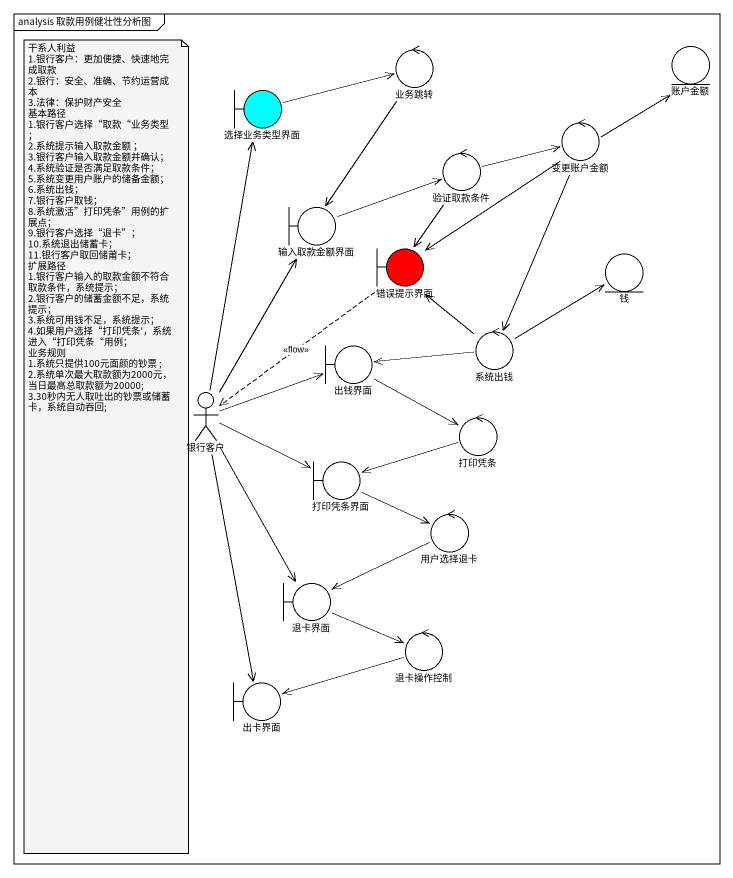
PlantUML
@startuml
mainframe analysis 取款用例健壮性分析图
control 业务跳转
entity 账户金额
boundary 选择业务类型界面 #00FFFF
control 变更账户金额
control 验证取款条件
boundary 输入取款金额界面
boundary 错误提示界面 #FF0000
entity 钱
boundary 出钱界面
control 系统出钱
actor 银行客户
control 打印凭条
boundary 打印凭条界面
control 用户选择退卡
boundary 退卡界面
control 退卡操作控制
boundary 出卡界面
业务跳转 --> 输入取款金额界面
选择业务类型界面 -right-> 业务跳转
变更账户金额 -up-> 账户金额
变更账户金额 --> 错误提示界面
变更账户金额 --> 系统出钱
验证取款条件 -right-> 变更账户金额
验证取款条件 --> 错误提示界面
输入取款金额界面 -right-> 验证取款条件
错误提示界面 ..> 银行客户 : <<flow>>
出钱界面 -right-> 打印凭条
系统出钱 -up-> 错误提示界面
系统出钱 -up-> 钱
系统出钱 -left-> 出钱界面
银行客户 -up-> 选择业务类型界面
银行客户 -up-> 输入取款金额界面
银行客户 -right-> 出钱界面
银行客户 -right-> 打印凭条界面
银行客户 --> 退卡界面
银行客户 --> 出卡界面
打印凭条 -left-> 打印凭条界面
打印凭条界面 -right-> 用户选择退卡
用户选择退卡 -left-> 退卡界面
退卡界面 -right-> 退卡操作控制
退卡操作控制 -left-> 出卡界面
note as N1
  干系人利益
  1.银行客户：更加便捷、快速地完成取款
  2.银行：安全、准确、节约运营成本
  3.法律：保护财产安全
  基本路径
  1.银行客户选择“取款“业务类型；
  2.系统提示输入取款金额 ；
  3.银行客户输入取款金额并确认；
  4.系统验证是否满足取款条件；
  5.系统变更用户账户的储备金额；
  6.系统出钱；
  7.银行客户取钱；
  8.系统激活”打印凭条”用例的扩展点；
  9.银行客户选择“退卡”；
  10.系统退出储蓄卡；
  11.银行客户取回储莆卡；
  扩展路径
  1.银行客户输入的取款金额不符合取款条件，系统提示；
  2.银行客户的储蓄金额不足，系统提示；
  3.系统可用钱不足，系统提示；
  4.如果用户选择“打印凭条'，系统进入“打印凭条“用例；
  业务规则
  1.系统只提供100元面颜的钞票 ;
  2.系统单次最大取款额为2000元，当日最高总取款额为20000;
  3.30秒内无人取吐出的钞票或储蓄卡，系统自动吞回;
end note
@enduml
